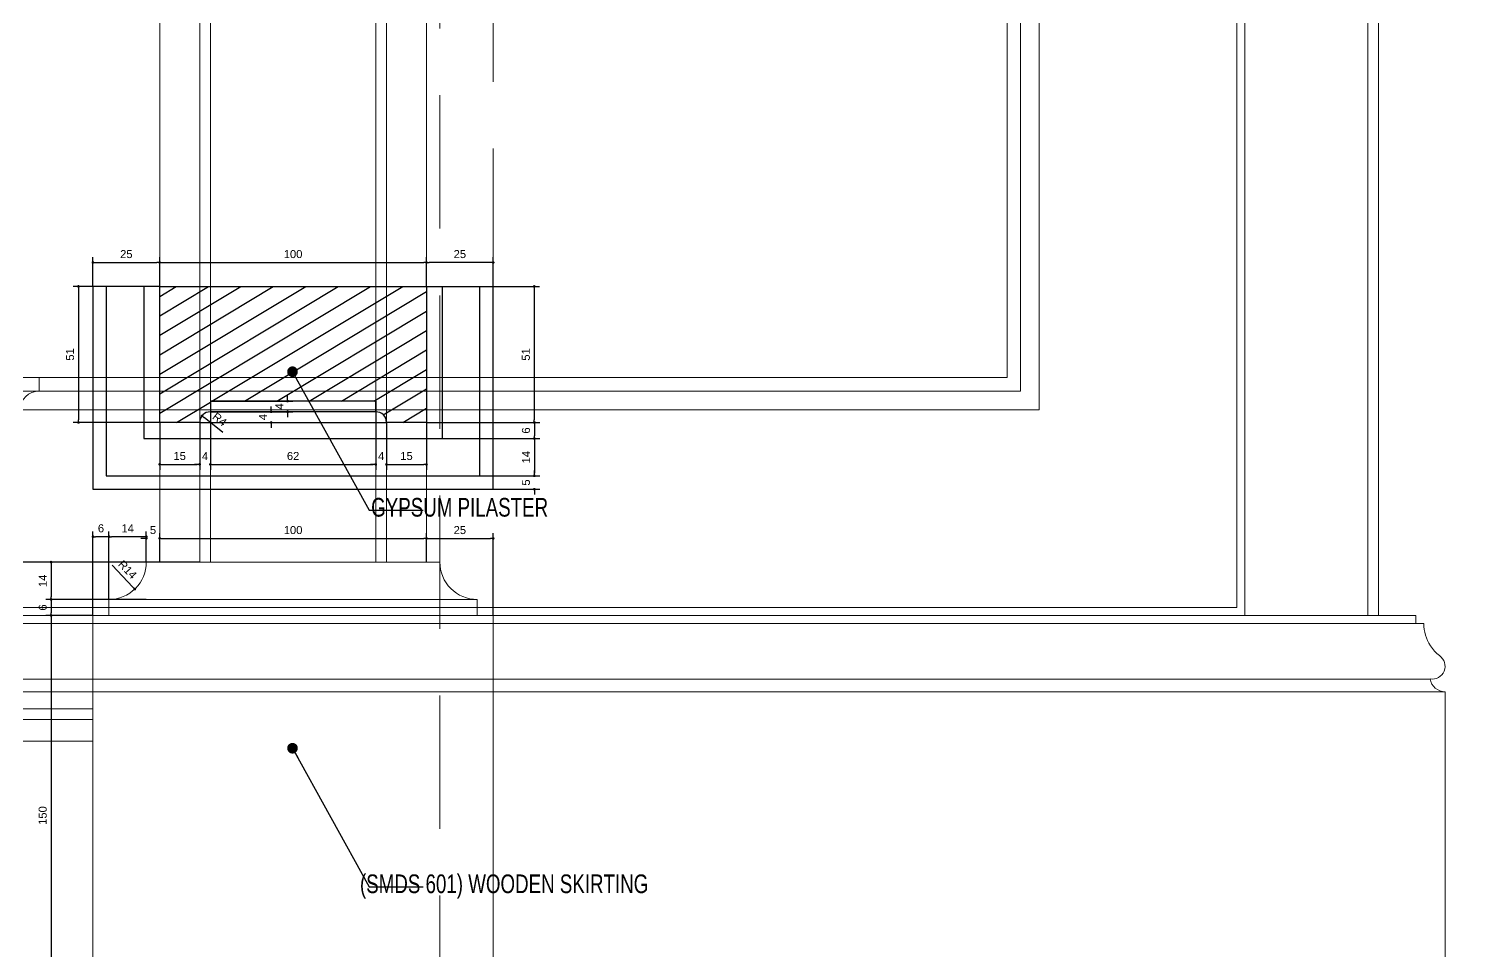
# Model space of a CAD drawing. Header units: inches. Extents: x 274057 to 444617, y 485849 to 635630.
# Drawn here: x 369337 to 369881, y 516424 to 516769 of the extents above; entities that cross this region are included whole.
import ezdxf

# ---------------------------------------------------------------- set-up
doc = ezdxf.new("R2010")
doc.units = ezdxf.units.IN
doc.header["$MEASUREMENT"] = 0
doc.linetypes.add('HIDDEN', pattern=[0.375, 0.25, -0.125])
for name, color, linetype in [('CQ centerline', 8, 'Continuous'), ('CQ Grg Gypsum', 41, 'Continuous'), ('CQ section wall', 3, 'Continuous'), ('CQ Sheet text', 3, 'Continuous'), ('CQ SPOT DETAIL DIMENSION', 9, 'Continuous'), ('CQ SPOT DETAILS', 40, 'Continuous'), ('CQ Wood plan', 23, 'Continuous'), ('CQ Wood Section', 60, 'Continuous'), ('CQ wood skirting plan', 34, 'Continuous')]:
    doc.layers.add(name, color=color, linetype=linetype)
doc.layers.add('CQ Furniture', color=190, linetype='Continuous', lineweight=0)
doc.layers.add('CQ Wood', color=30, linetype='Continuous', lineweight=0)
doc.styles.add('DIM 50', font='romans.shx', dxfattribs={"width": 0.75, "height": 100})
doc.styles.get("Standard").update_dxf_attribs({"font": 'arial.ttf'})
doc.dimstyles.new('chester 10', dxfattribs={"dimscale": 0.1, "dimtxt": 150, "dimasz": 50, "dimexe": 100, "dimexo": 0, "dimgap": 80, "dimtad": 1, "dimdec": 0, "dimzin": 0, "dimdsep": 46, "dimtxsty": 'Standard', "dimblk": 'DOT', "dimcen": 100, "dimclrd": 1, "dimclre": 1, "dimclrt": 3, "dimadec": 0, "dimazin": 0, "dimtfac": 1, "dimtdec": 0, "dimtofl": 0, "dimtmove": 0, "dimatfit": 3, "dimfxl": 1, "dimtolj": 1, "dimtzin": 0, "dimlwd": -1, "dimarcsym": 0})
doc.dimstyles.new('CQ 2', dxfattribs={"dimscale": 0.02, "dimtxt": 150, "dimasz": 50, "dimexe": 100, "dimexo": 0, "dimgap": 80, "dimtad": 1, "dimdec": 0, "dimzin": 0, "dimdsep": 46, "dimtxsty": 'Standard', "dimblk": 'DOT', "dimcen": 100, "dimclrd": 1, "dimclre": 1, "dimclrt": 3, "dimadec": 0, "dimazin": 0, "dimtfac": 1, "dimtdec": 0, "dimtofl": 0, "dimtmove": 0, "dimatfit": 3, "dimfxl": 1, "dimtolj": 1, "dimtzin": 0, "dimlwd": -1, "dimarcsym": 0})
doc.dimstyles.get("Standard").update_dxf_attribs({"dimtxt": 0.18, "dimasz": 0.18, "dimexe": 0.18, "dimexo": 0.0625, "dimgap": 0.09, "dimtad": 0, "dimtih": 1, "dimtoh": 1, "dimdec": 4, "dimzin": 0, "dimdsep": 46, "dimtxsty": 'Standard', "dimcen": 0.09, "dimadec": 0, "dimazin": 0, "dimtfac": 1, "dimtdec": 4, "dimtofl": 0, "dimtmove": 0, "dimatfit": 3, "dimfxl": 1, "dimtolj": 1, "dimtzin": 0, "dimarcsym": 0})

# ---------------------------------------------------------------- blocks, each defined once
blk = doc.blocks.new('ff-15 arch opening')
at = {"layer": 'CQ Grg Gypsum', "lineweight": 0, "ltscale": 5}
for p, q in [((375721.88, 512432.54, 0), (375721.88, 514762.54, 0)), ((375736.88, 512432.54, 0), (375736.88, 514762.54, 0)), ((375740.88, 512432.54, 0), (375740.88, 514762.54, 0)), ((375802.88, 512432.54, 0), (375802.88, 514762.54, 0)), ((375806.88, 512432.54, 0), (375806.88, 514762.54, 0)), ((375821.88, 512432.54, 0), (375821.88, 514762.54, 0))]:
    blk.add_line(p, q, dxfattribs=at)
at = {"layer": 'CQ section wall', "color": 8, "linetype": 'HIDDEN', "lineweight": 0, "ltscale": 200, "elevation": -0.01}
for points in [[(377876.88, 512132.54), (377876.88, 514782.54), (375826.88, 514782.54), (375826.88, 512132.54)], [(377856.88, 512282.54), (377856.88, 514762.54), (375846.88, 514762.54), (375846.88, 512282.54)]]:
    blk.add_lwpolyline(points, dxfattribs=at)
at = {"layer": 'CQ Wood', "lineweight": 0, "ltscale": 5}
for p, q in [((375840.88, 512418.54, 0), (375702.88, 512418.54, 0)), ((375846.88, 512412.54, 0), (375696.88, 512412.54, 0))]:
    blk.add_line(p, q, dxfattribs=at)
at = {"layer": 'CQ Wood', "lineweight": 0, "ltscale": 5, "elevation": 0}
for points in [[(375716.88, 512432.54, -0.414214), (375702.88, 512418.54), (375702.88, 512412.54)], [(375826.88, 512432.54, 0.414214), (375840.88, 512418.54), (375840.88, 512412.54)]]:
    blk.add_lwpolyline(points, format="xyb", dxfattribs=at)
for points in [[(375716.88, 512432.54), (375826.88, 512432.54)], [(375846.88, 512412.54), (375846.88, 512412.54), (375846.88, 512262.54), (375696.88, 512262.54), (375696.88, 512412.54)]]:
    blk.add_lwpolyline(points, dxfattribs=at)
blk = doc.blocks.new('arch molding plan')
at = {"layer": 'CQ centerline'}
h = blk.add_hatch(dxfattribs=at)
h.set_pattern_fill('ANSI31', color=256, scale=50, angle=-13.9714, style=0)
h.set_pattern_definition([(31.0285767, (-11871.719, 16696.3715), (-3.22165956, 5.35568947), [])])
edge = h.paths.add_edge_path()
edge.add_line((364371.74, 530406.52), (364384.24, 530406.52))
edge.add_line((364384.24, 530406.52), (364459.24, 530406.52))
edge.add_line((364459.24, 530406.52), (364471.74, 530406.52))
edge.add_line((364471.74, 530406.52), (364471.74, 530355.52))
edge.add_line((364471.74, 530355.52), (364456.74, 530355.52))
edge.add_arc((364452.74, 530355.52), 4, 0.0003, 89.9993)
edge.add_line((364452.74, 530359.52), (364452.74, 530363.52))
edge.add_line((364452.74, 530363.52), (364390.74, 530363.52))
edge.add_line((364390.74, 530363.52), (364390.74, 530359.52))
edge.add_arc((364390.74, 530355.52), 4, 90.0007, 180.0001)
edge.add_line((364386.74, 530355.52), (364371.74, 530355.52))
edge.add_line((364371.74, 530355.52), (364371.74, 530406.52))
for p, q in [((364452.74, 530359.52, 0), (364390.74, 530359.52, 0)), ((364386.74, 530355.52, 0), (364456.74, 530355.52, 0))]:
    blk.add_line(p, q, dxfattribs=at)
at = {"layer": 'CQ Wood Section', "ltscale": 1000, "elevation": 0}
blk.add_lwpolyline([(364371.74, 530406.52), (364384.24, 530406.52), (364384.24, 530406.52), (364459.24, 530406.52), (364459.24, 530406.52), (364471.74, 530406.52), (364471.74, 530355.52), (364456.74, 530355.52, 0.414209), (364452.74, 530359.52), (364452.74, 530363.52), (364390.74, 530363.52), (364390.74, 530359.52, 0.414211), (364386.74, 530355.52), (364371.74, 530355.52), (364371.74, 530406.52)], format="xyb", dxfattribs=at)
at = {"layer": 'CQ wood skirting plan', "elevation": 0}
for points in [[(364346.74, 530406.52), (364346.74, 530330.52), (364496.74, 530330.52), (364496.74, 530406.52)], [(364351.74, 530406.52), (364351.74, 530335.52), (364491.74, 530335.52), (364491.74, 530406.52)], [(364365.74, 530406.52), (364365.74, 530349.52), (364477.74, 530349.52), (364477.74, 530406.52)]]:
    blk.add_lwpolyline(points, dxfattribs=at)
blk = doc.blocks.new('_Dot')
at = {"color": 0, "linetype": 'ByBlock', "lineweight": -2}
blk.add_line((-0.5, 0), (-1, 0), dxfattribs=at)
at = {"color": 0, "linetype": 'ByBlock', "const_width": 0.5}
blk.add_lwpolyline([(-0.25, 0, 1), (0.25, 0, 1)], format="xyb", close=True, dxfattribs=at)
blk = doc.blocks.new('*D469')
at = {"layer": 'CQ SPOT DETAIL DIMENSION', "color": 1, "lineweight": -2, "transparency": 16777216}
for p, q in [((369386.28, 516672.63), (369353.84, 516672.63)), ((369386.28, 516621.63), (369353.84, 516621.63))]:
    blk.add_line(p, q, dxfattribs=at)
at = {"layer": 'CQ SPOT DETAIL DIMENSION', "color": 1, "transparency": 16777216}
blk.add_line((369355.84, 516671.63), (369355.84, 516622.63), dxfattribs=at)
at = {"layer": 'Defpoints', "color": 0, "transparency": 16777216}
for p in [(369386.28, 516672.63, -0.02), (369355.84, 516621.63), (369386.28, 516621.63, -0.02)]:
    blk.add_point(p, dxfattribs=at)
at = {"layer": 'CQ SPOT DETAIL DIMENSION', "color": 1, "transparency": 16777216}
for p, rotation in [((369355.84, 516672.63), 90), ((369355.84, 516621.63), 270)]:
    blk.add_blockref('_Dot', p, dxfattribs=dict(at, rotation=rotation))
at = {"layer": 'CQ SPOT DETAIL DIMENSION', "color": 3, "transparency": 16777216, "insert": (369352.7, 516647.13), "char_height": 3, "attachment_point": 5, "rotation": 90}
blk.add_mtext('\\A1;51', dxfattribs=at)
blk = doc.blocks.new('*D470')
at = {"layer": 'CQ SPOT DETAIL DIMENSION', "color": 1, "lineweight": -2, "transparency": 16777216}
for p, q in [((369386.28, 516672.63), (369386.28, 516683.61)), ((369486.28, 516672.63), (369486.28, 516683.61))]:
    blk.add_line(p, q, dxfattribs=at)
at = {"layer": 'CQ SPOT DETAIL DIMENSION', "color": 1, "transparency": 16777216}
blk.add_line((369387.28, 516681.61), (369485.28, 516681.61), dxfattribs=at)
at = {"layer": 'Defpoints', "color": 0, "transparency": 16777216}
for p in [(369486.28, 516681.61), (369386.28, 516672.63), (369486.28, 516672.63, -0.02)]:
    blk.add_point(p, dxfattribs=at)
at = {"layer": 'CQ SPOT DETAIL DIMENSION', "color": 1, "transparency": 16777216, "rotation": 180}
blk.add_blockref('_Dot', (369386.28, 516681.61), dxfattribs=at)
at = {"layer": 'CQ SPOT DETAIL DIMENSION', "color": 1, "transparency": 16777216}
blk.add_blockref('_Dot', (369486.28, 516681.61), dxfattribs=at)
at = {"layer": 'CQ SPOT DETAIL DIMENSION', "color": 3, "transparency": 16777216, "insert": (369436.28, 516684.74), "char_height": 3, "attachment_point": 5}
blk.add_mtext('\\A1;100', dxfattribs=at)
blk = doc.blocks.new('*D471')
at = {"layer": 'CQ SPOT DETAIL DIMENSION', "color": 1, "lineweight": -2, "transparency": 16777216}
for p, q in [((369486.28, 516672.63), (369486.28, 516683.61)), ((369511.28, 516672.63), (369511.28, 516683.61))]:
    blk.add_line(p, q, dxfattribs=at)
at = {"layer": 'CQ SPOT DETAIL DIMENSION', "color": 1, "transparency": 16777216}
blk.add_line((369510.28, 516681.61), (369487.28, 516681.61), dxfattribs=at)
at = {"layer": 'Defpoints', "color": 0, "transparency": 16777216}
for p in [(369486.28, 516681.61), (369486.28, 516672.63, -0.02), (369511.28, 516672.63, -0.02)]:
    blk.add_point(p, dxfattribs=at)
at = {"layer": 'CQ SPOT DETAIL DIMENSION', "color": 1, "transparency": 16777216, "rotation": 180}
blk.add_blockref('_Dot', (369486.28, 516681.61), dxfattribs=at)
at = {"layer": 'CQ SPOT DETAIL DIMENSION', "color": 1, "transparency": 16777216}
blk.add_blockref('_Dot', (369511.28, 516681.61), dxfattribs=at)
at = {"layer": 'CQ SPOT DETAIL DIMENSION', "color": 3, "transparency": 16777216, "insert": (369498.78, 516684.74), "char_height": 3, "attachment_point": 5}
blk.add_mtext('\\A1;25', dxfattribs=at)
blk = doc.blocks.new('*D472')
at = {"layer": 'CQ SPOT DETAIL DIMENSION', "color": 1, "lineweight": -2, "transparency": 16777216}
for p, q in [((369361.28, 516672.63), (369361.28, 516683.61)), ((369386.28, 516672.63), (369386.28, 516683.61))]:
    blk.add_line(p, q, dxfattribs=at)
at = {"layer": 'CQ SPOT DETAIL DIMENSION', "color": 1, "transparency": 16777216}
blk.add_line((369362.28, 516681.61), (369385.28, 516681.61), dxfattribs=at)
at = {"layer": 'Defpoints', "color": 0, "transparency": 16777216}
for p in [(369386.28, 516681.61), (369361.28, 516672.63), (369386.28, 516672.63, -0.02)]:
    blk.add_point(p, dxfattribs=at)
at = {"layer": 'CQ SPOT DETAIL DIMENSION', "color": 1, "transparency": 16777216, "rotation": 180}
blk.add_blockref('_Dot', (369361.28, 516681.61), dxfattribs=at)
at = {"layer": 'CQ SPOT DETAIL DIMENSION', "color": 1, "transparency": 16777216}
blk.add_blockref('_Dot', (369386.28, 516681.61), dxfattribs=at)
at = {"layer": 'CQ SPOT DETAIL DIMENSION', "color": 3, "transparency": 16777216, "insert": (369373.78, 516684.74), "char_height": 3, "attachment_point": 5}
blk.add_mtext('\\A1;25', dxfattribs=at)
blk = doc.blocks.new('*D473')
at = {"layer": 'CQ SPOT DETAIL DIMENSION', "color": 1, "lineweight": -2, "transparency": 16777216}
for p, q in [((369486.28, 516672.63), (369528.65, 516672.63)), ((369486.28, 516621.63), (369528.65, 516621.63))]:
    blk.add_line(p, q, dxfattribs=at)
at = {"layer": 'CQ SPOT DETAIL DIMENSION', "color": 1, "transparency": 16777216}
blk.add_line((369526.65, 516671.63), (369526.65, 516622.63), dxfattribs=at)
at = {"layer": 'Defpoints', "color": 0, "transparency": 16777216}
for p in [(369486.28, 516672.63), (369486.28, 516621.63, -0.02), (369526.65, 516621.63)]:
    blk.add_point(p, dxfattribs=at)
at = {"layer": 'CQ SPOT DETAIL DIMENSION', "color": 1, "transparency": 16777216}
for p, rotation in [((369526.65, 516672.63), 90), ((369526.65, 516621.63), 270)]:
    blk.add_blockref('_Dot', p, dxfattribs=dict(at, rotation=rotation))
at = {"layer": 'CQ SPOT DETAIL DIMENSION', "color": 3, "transparency": 16777216, "insert": (369523.52, 516647.13), "char_height": 3, "attachment_point": 5, "rotation": 90}
blk.add_mtext('\\A1;51', dxfattribs=at)
blk = doc.blocks.new('*D474')
at = {"layer": 'CQ SPOT DETAIL DIMENSION', "color": 1, "lineweight": -2, "transparency": 16777216}
for p, q in [((369486.28, 516621.63), (369528.69, 516621.63)), ((369486.28, 516615.63), (369528.69, 516615.63))]:
    blk.add_line(p, q, dxfattribs=at)
at = {"layer": 'CQ SPOT DETAIL DIMENSION', "color": 1, "transparency": 16777216}
blk.add_line((369526.69, 516620.63), (369526.69, 516616.63), dxfattribs=at)
at = {"layer": 'Defpoints', "color": 0, "transparency": 16777216}
for p in [(369486.28, 516621.63), (369486.28, 516615.63, -0.02), (369526.69, 516615.63)]:
    blk.add_point(p, dxfattribs=at)
at = {"layer": 'CQ SPOT DETAIL DIMENSION', "color": 1, "transparency": 16777216}
for p, rotation in [((369526.69, 516621.63), 90), ((369526.69, 516615.63), 270)]:
    blk.add_blockref('_Dot', p, dxfattribs=dict(at, rotation=rotation))
at = {"layer": 'CQ SPOT DETAIL DIMENSION', "color": 3, "transparency": 16777216, "insert": (369523.56, 516618.63), "char_height": 3, "attachment_point": 5, "rotation": 90}
blk.add_mtext('\\A1;6', dxfattribs=at)
blk = doc.blocks.new('*D475')
at = {"layer": 'CQ SPOT DETAIL DIMENSION', "color": 1, "lineweight": -2, "transparency": 16777216}
for p, q in [((369486.28, 516615.63), (369528.69, 516615.63)), ((369506.28, 516601.63), (369528.69, 516601.63))]:
    blk.add_line(p, q, dxfattribs=at)
at = {"layer": 'CQ SPOT DETAIL DIMENSION', "color": 1, "transparency": 16777216}
blk.add_line((369526.69, 516614.63), (369526.69, 516602.63), dxfattribs=at)
at = {"layer": 'Defpoints', "color": 0, "transparency": 16777216}
for p in [(369486.28, 516615.63, -0.02), (369506.28, 516601.63, -0.02), (369526.69, 516601.63)]:
    blk.add_point(p, dxfattribs=at)
at = {"layer": 'CQ SPOT DETAIL DIMENSION', "color": 1, "transparency": 16777216}
for p, rotation in [((369526.69, 516615.63), 90), ((369526.69, 516601.63), 270)]:
    blk.add_blockref('_Dot', p, dxfattribs=dict(at, rotation=rotation))
at = {"layer": 'CQ SPOT DETAIL DIMENSION', "color": 3, "transparency": 16777216, "insert": (369523.58, 516608.63), "char_height": 3, "attachment_point": 5, "rotation": 90}
blk.add_mtext('\\A1;14', dxfattribs=at)
blk = doc.blocks.new('*D476')
at = {"layer": 'CQ SPOT DETAIL DIMENSION', "color": 1, "lineweight": -2, "transparency": 16777216}
for p, q in [((369506.28, 516601.63), (369528.69, 516601.63)), ((369511.28, 516596.63), (369528.69, 516596.63))]:
    blk.add_line(p, q, dxfattribs=at)
at = {"layer": 'CQ SPOT DETAIL DIMENSION', "color": 1, "transparency": 16777216}
for p, q in [((369526.69, 516602.63), (369526.69, 516603.63)), ((369526.69, 516595.63), (369526.69, 516594.63))]:
    blk.add_line(p, q, dxfattribs=at)
at = {"layer": 'Defpoints', "color": 0, "transparency": 16777216}
for p in [(369506.28, 516601.63, -0.02), (369511.28, 516596.63, -0.02), (369526.69, 516596.63)]:
    blk.add_point(p, dxfattribs=at)
at = {"layer": 'CQ SPOT DETAIL DIMENSION', "color": 1, "transparency": 16777216}
for p, rotation in [((369526.69, 516601.63), 270), ((369526.69, 516596.63), 90)]:
    blk.add_blockref('_Dot', p, dxfattribs=dict(at, rotation=rotation))
at = {"layer": 'CQ SPOT DETAIL DIMENSION', "color": 3, "transparency": 16777216, "insert": (369523.56, 516599.13), "char_height": 3, "attachment_point": 5, "rotation": 90}
blk.add_mtext('\\A1;5', dxfattribs=at)
blk = doc.blocks.new('*D477')
at = {"layer": 'CQ SPOT DETAIL DIMENSION', "color": 1, "lineweight": -2, "transparency": 16777216}
for p, q in [((369381.28, 516569.28), (369343.58, 516569.28)), ((369381.28, 516555.28), (369343.58, 516555.28))]:
    blk.add_line(p, q, dxfattribs=at)
at = {"layer": 'CQ SPOT DETAIL DIMENSION', "color": 1, "transparency": 16777216}
blk.add_line((369345.58, 516568.28), (369345.58, 516556.28), dxfattribs=at)
at = {"layer": 'Defpoints', "color": 0, "transparency": 16777216}
for p in [(369381.28, 516569.28, -0.02), (369345.58, 516555.28), (369381.28, 516555.28, -0.02)]:
    blk.add_point(p, dxfattribs=at)
at = {"layer": 'CQ SPOT DETAIL DIMENSION', "color": 1, "transparency": 16777216}
for p, rotation in [((369345.58, 516569.28), 90), ((369345.58, 516555.28), 270)]:
    blk.add_blockref('_Dot', p, dxfattribs=dict(at, rotation=rotation))
at = {"layer": 'CQ SPOT DETAIL DIMENSION', "color": 3, "transparency": 16777216, "insert": (369342.47, 516562.28), "char_height": 3, "attachment_point": 5, "rotation": 90}
blk.add_mtext('\\A1;14', dxfattribs=at)
blk = doc.blocks.new('*D478')
at = {"layer": 'CQ SPOT DETAIL DIMENSION', "color": 1, "lineweight": -2, "transparency": 16777216}
for p, q in [((369381.28, 516555.28), (369343.58, 516555.28)), ((369361.28, 516549.28), (369343.58, 516549.28))]:
    blk.add_line(p, q, dxfattribs=at)
at = {"layer": 'CQ SPOT DETAIL DIMENSION', "color": 1, "transparency": 16777216}
blk.add_line((369345.58, 516554.28), (369345.58, 516550.28), dxfattribs=at)
at = {"layer": 'Defpoints', "color": 0, "transparency": 16777216}
for p in [(369381.28, 516555.28, -0.02), (369345.58, 516549.28), (369361.28, 516549.28, -0.02)]:
    blk.add_point(p, dxfattribs=at)
at = {"layer": 'CQ SPOT DETAIL DIMENSION', "color": 1, "transparency": 16777216}
for p, rotation in [((369345.58, 516555.28), 90), ((369345.58, 516549.28), 270)]:
    blk.add_blockref('_Dot', p, dxfattribs=dict(at, rotation=rotation))
at = {"layer": 'CQ SPOT DETAIL DIMENSION', "color": 3, "transparency": 16777216, "insert": (369342.45, 516552.28), "char_height": 3, "attachment_point": 5, "rotation": 90}
blk.add_mtext('\\A1;6', dxfattribs=at)
blk = doc.blocks.new('*D479')
at = {"layer": 'CQ SPOT DETAIL DIMENSION', "color": 1, "lineweight": -2, "transparency": 16777216}
for p, q in [((369361.28, 516549.28), (369343.58, 516549.28)), ((369361.28, 516399.28), (369343.58, 516399.28))]:
    blk.add_line(p, q, dxfattribs=at)
at = {"layer": 'CQ SPOT DETAIL DIMENSION', "color": 1, "transparency": 16777216}
blk.add_line((369345.58, 516548.28), (369345.58, 516400.28), dxfattribs=at)
at = {"layer": 'Defpoints', "color": 0, "transparency": 16777216}
for p in [(369361.28, 516549.28, -0.02), (369345.58, 516399.28), (369361.28, 516399.28, -0.02)]:
    blk.add_point(p, dxfattribs=at)
at = {"layer": 'CQ SPOT DETAIL DIMENSION', "color": 1, "transparency": 16777216}
for p, rotation in [((369345.58, 516549.28), 90), ((369345.58, 516399.28), 270)]:
    blk.add_blockref('_Dot', p, dxfattribs=dict(at, rotation=rotation))
at = {"layer": 'CQ SPOT DETAIL DIMENSION', "color": 3, "transparency": 16777216, "insert": (369342.45, 516474.28), "char_height": 3, "attachment_point": 5, "rotation": 90}
blk.add_mtext('\\A1;150', dxfattribs=at)
blk = doc.blocks.new('*D480')
at = {"layer": 'CQ SPOT DETAIL DIMENSION', "color": 1, "lineweight": -2, "transparency": 16777216}
for p, q in [((369381.28, 516569.28), (369381.28, 516580.18)), ((369386.28, 516569.28), (369386.28, 516580.18))]:
    blk.add_line(p, q, dxfattribs=at)
at = {"layer": 'CQ SPOT DETAIL DIMENSION', "color": 1, "transparency": 16777216}
for p, q in [((369380.28, 516578.18), (369379.28, 516578.18)), ((369387.28, 516578.18), (369388.28, 516578.18))]:
    blk.add_line(p, q, dxfattribs=at)
at = {"layer": 'Defpoints', "color": 0, "transparency": 16777216}
for p in [(369381.28, 516578.18), (369381.28, 516569.28), (369386.28, 516569.28, -0.02)]:
    blk.add_point(p, dxfattribs=at)
at = {"layer": 'CQ SPOT DETAIL DIMENSION', "color": 1, "transparency": 16777216}
blk.add_blockref('_Dot', (369381.28, 516578.18), dxfattribs=at)
at = {"layer": 'CQ SPOT DETAIL DIMENSION', "color": 1, "transparency": 16777216, "rotation": 180}
blk.add_blockref('_Dot', (369386.28, 516578.18), dxfattribs=at)
at = {"layer": 'CQ SPOT DETAIL DIMENSION', "color": 3, "transparency": 16777216, "insert": (369383.78, 516581.3), "char_height": 3, "attachment_point": 5}
blk.add_mtext('\\A1;5', dxfattribs=at)
blk = doc.blocks.new('*D481')
at = {"layer": 'CQ SPOT DETAIL DIMENSION', "color": 1, "lineweight": -2, "transparency": 16777216}
for p, q in [((369367.28, 516555.28), (369367.28, 516580.82)), ((369381.28, 516569.28), (369381.28, 516580.82))]:
    blk.add_line(p, q, dxfattribs=at)
at = {"layer": 'CQ SPOT DETAIL DIMENSION', "color": 1, "transparency": 16777216}
blk.add_line((369380.28, 516578.82), (369368.28, 516578.82), dxfattribs=at)
at = {"layer": 'Defpoints', "color": 0, "transparency": 16777216}
for p in [(369367.28, 516578.82), (369381.28, 516569.28), (369367.28, 516555.28, -0.02)]:
    blk.add_point(p, dxfattribs=at)
at = {"layer": 'CQ SPOT DETAIL DIMENSION', "color": 1, "transparency": 16777216, "rotation": 180}
blk.add_blockref('_Dot', (369367.28, 516578.82), dxfattribs=at)
at = {"layer": 'CQ SPOT DETAIL DIMENSION', "color": 1, "transparency": 16777216}
blk.add_blockref('_Dot', (369381.28, 516578.82), dxfattribs=at)
at = {"layer": 'CQ SPOT DETAIL DIMENSION', "color": 3, "transparency": 16777216, "insert": (369374.28, 516581.93), "char_height": 3, "attachment_point": 5}
blk.add_mtext('\\A1;14', dxfattribs=at)
blk = doc.blocks.new('*D482')
at = {"layer": 'CQ SPOT DETAIL DIMENSION', "color": 1, "lineweight": -2, "transparency": 16777216}
for p, q in [((369361.28, 516549.28), (369361.28, 516580.82)), ((369367.28, 516555.28), (369367.28, 516580.82))]:
    blk.add_line(p, q, dxfattribs=at)
at = {"layer": 'CQ SPOT DETAIL DIMENSION', "color": 1, "transparency": 16777216}
blk.add_line((369366.28, 516578.82), (369362.28, 516578.82), dxfattribs=at)
at = {"layer": 'Defpoints', "color": 0, "transparency": 16777216}
for p in [(369361.28, 516578.82), (369367.28, 516555.28, -0.02), (369361.28, 516549.28, -0.02)]:
    blk.add_point(p, dxfattribs=at)
at = {"layer": 'CQ SPOT DETAIL DIMENSION', "color": 1, "transparency": 16777216, "rotation": 180}
blk.add_blockref('_Dot', (369361.28, 516578.82), dxfattribs=at)
at = {"layer": 'CQ SPOT DETAIL DIMENSION', "color": 1, "transparency": 16777216}
blk.add_blockref('_Dot', (369367.28, 516578.82), dxfattribs=at)
at = {"layer": 'CQ SPOT DETAIL DIMENSION', "color": 3, "transparency": 16777216, "insert": (369364.28, 516581.95), "char_height": 3, "attachment_point": 5}
blk.add_mtext('\\A1;6', dxfattribs=at)
blk = doc.blocks.new('*D483')
at = {"layer": 'CQ SPOT DETAIL DIMENSION', "color": 1, "lineweight": -2, "transparency": 16777216}
for p, q in [((369386.28, 516621.63), (369386.28, 516603.92)), ((369401.28, 516621.63), (369401.28, 516603.92))]:
    blk.add_line(p, q, dxfattribs=at)
at = {"layer": 'CQ SPOT DETAIL DIMENSION', "color": 1, "transparency": 16777216}
blk.add_line((369387.28, 516605.92), (369400.28, 516605.92), dxfattribs=at)
at = {"layer": 'Defpoints', "color": 0, "transparency": 16777216}
for p in [(369386.28, 516621.63), (369401.28, 516621.63, -0.02), (369401.28, 516605.92)]:
    blk.add_point(p, dxfattribs=at)
at = {"layer": 'CQ SPOT DETAIL DIMENSION', "color": 1, "transparency": 16777216, "rotation": 180}
blk.add_blockref('_Dot', (369386.28, 516605.92), dxfattribs=at)
at = {"layer": 'CQ SPOT DETAIL DIMENSION', "color": 1, "transparency": 16777216}
blk.add_blockref('_Dot', (369401.28, 516605.92), dxfattribs=at)
at = {"layer": 'CQ SPOT DETAIL DIMENSION', "color": 3, "transparency": 16777216, "insert": (369393.78, 516609.05), "char_height": 3, "attachment_point": 5}
blk.add_mtext('\\A1;15', dxfattribs=at)
blk = doc.blocks.new('*D484')
at = {"layer": 'CQ SPOT DETAIL DIMENSION', "color": 1, "lineweight": -2, "transparency": 16777216}
for p, q in [((369405.28, 516625.63), (369405.28, 516603.92)), ((369401.28, 516621.63), (369401.28, 516603.92))]:
    blk.add_line(p, q, dxfattribs=at)
at = {"layer": 'CQ SPOT DETAIL DIMENSION', "color": 1, "transparency": 16777216}
for p, q in [((369400.28, 516605.92), (369399.28, 516605.92)), ((369406.28, 516605.92), (369407.28, 516605.92))]:
    blk.add_line(p, q, dxfattribs=at)
at = {"layer": 'Defpoints', "color": 0, "transparency": 16777216}
for p in [(369405.28, 516625.63, -0.02), (369401.28, 516621.63, -0.02), (369405.28, 516605.92)]:
    blk.add_point(p, dxfattribs=at)
at = {"layer": 'CQ SPOT DETAIL DIMENSION', "color": 1, "transparency": 16777216}
blk.add_blockref('_Dot', (369401.28, 516605.92), dxfattribs=at)
at = {"layer": 'CQ SPOT DETAIL DIMENSION', "color": 1, "transparency": 16777216, "rotation": 180}
blk.add_blockref('_Dot', (369405.28, 516605.92), dxfattribs=at)
at = {"layer": 'CQ SPOT DETAIL DIMENSION', "color": 3, "transparency": 16777216, "insert": (369403.28, 516609.02), "char_height": 3, "attachment_point": 5}
blk.add_mtext('\\A1;4', dxfattribs=at)
blk = doc.blocks.new('*D485')
at = {"layer": 'CQ SPOT DETAIL DIMENSION', "color": 1, "lineweight": -2, "transparency": 16777216}
for p, q in [((369467.28, 516629.63), (369467.28, 516603.92)), ((369405.28, 516625.63), (369405.28, 516603.92))]:
    blk.add_line(p, q, dxfattribs=at)
at = {"layer": 'CQ SPOT DETAIL DIMENSION', "color": 1, "transparency": 16777216}
blk.add_line((369406.28, 516605.92), (369466.28, 516605.92), dxfattribs=at)
at = {"layer": 'Defpoints', "color": 0, "transparency": 16777216}
for p in [(369467.28, 516629.63, -0.02), (369405.28, 516625.63, -0.02), (369467.28, 516605.92)]:
    blk.add_point(p, dxfattribs=at)
at = {"layer": 'CQ SPOT DETAIL DIMENSION', "color": 1, "transparency": 16777216, "rotation": 180}
blk.add_blockref('_Dot', (369405.28, 516605.92), dxfattribs=at)
at = {"layer": 'CQ SPOT DETAIL DIMENSION', "color": 1, "transparency": 16777216}
blk.add_blockref('_Dot', (369467.28, 516605.92), dxfattribs=at)
at = {"layer": 'CQ SPOT DETAIL DIMENSION', "color": 3, "transparency": 16777216, "insert": (369436.28, 516609.05), "char_height": 3, "attachment_point": 5}
blk.add_mtext('\\A1;62', dxfattribs=at)
blk = doc.blocks.new('*D486')
at = {"layer": 'CQ SPOT DETAIL DIMENSION', "color": 1, "lineweight": -2, "transparency": 16777216}
for p, q in [((369467.28, 516629.63), (369467.28, 516603.92)), ((369471.28, 516621.66), (369471.28, 516603.92))]:
    blk.add_line(p, q, dxfattribs=at)
at = {"layer": 'CQ SPOT DETAIL DIMENSION', "color": 1, "transparency": 16777216}
for p, q in [((369466.28, 516605.92), (369465.28, 516605.92)), ((369472.28, 516605.92), (369473.28, 516605.92))]:
    blk.add_line(p, q, dxfattribs=at)
at = {"layer": 'Defpoints', "color": 0, "transparency": 16777216}
for p in [(369467.28, 516629.63, -0.02), (369471.28, 516621.66, -0.02), (369471.28, 516605.92)]:
    blk.add_point(p, dxfattribs=at)
at = {"layer": 'CQ SPOT DETAIL DIMENSION', "color": 1, "transparency": 16777216}
blk.add_blockref('_Dot', (369467.28, 516605.92), dxfattribs=at)
at = {"layer": 'CQ SPOT DETAIL DIMENSION', "color": 1, "transparency": 16777216, "rotation": 180}
blk.add_blockref('_Dot', (369471.28, 516605.92), dxfattribs=at)
at = {"layer": 'CQ SPOT DETAIL DIMENSION', "color": 3, "transparency": 16777216, "insert": (369469.28, 516609.02), "char_height": 3, "attachment_point": 5}
blk.add_mtext('\\A1;4', dxfattribs=at)
blk = doc.blocks.new('*D487')
at = {"layer": 'CQ SPOT DETAIL DIMENSION', "color": 1, "lineweight": -2, "transparency": 16777216}
for p, q in [((369471.28, 516621.66), (369471.28, 516603.92)), ((369486.28, 516621.63), (369486.28, 516603.92))]:
    blk.add_line(p, q, dxfattribs=at)
at = {"layer": 'CQ SPOT DETAIL DIMENSION', "color": 1, "transparency": 16777216}
blk.add_line((369472.28, 516605.92), (369485.28, 516605.92), dxfattribs=at)
at = {"layer": 'Defpoints', "color": 0, "transparency": 16777216}
for p in [(369471.28, 516621.66, -0.02), (369486.28, 516621.63), (369486.28, 516605.92)]:
    blk.add_point(p, dxfattribs=at)
at = {"layer": 'CQ SPOT DETAIL DIMENSION', "color": 1, "transparency": 16777216, "rotation": 180}
blk.add_blockref('_Dot', (369471.28, 516605.92), dxfattribs=at)
at = {"layer": 'CQ SPOT DETAIL DIMENSION', "color": 1, "transparency": 16777216}
blk.add_blockref('_Dot', (369486.28, 516605.92), dxfattribs=at)
at = {"layer": 'CQ SPOT DETAIL DIMENSION', "color": 3, "transparency": 16777216, "insert": (369478.78, 516609.05), "char_height": 3, "attachment_point": 5}
blk.add_mtext('\\A1;15', dxfattribs=at)
blk = doc.blocks.new('*D488')
at = {"layer": 'CQ SPOT DETAIL DIMENSION', "color": 1, "transparency": 16777216}
blk.add_line((369410.01, 516617.88), (369402.93, 516623.49), dxfattribs=at)
at = {"layer": 'Defpoints', "color": 0, "transparency": 16777216}
for p in [(369402.15, 516624.11, -0.02), (369405.28, 516621.63, -0.02)]:
    blk.add_point(p, dxfattribs=at)
at = {"layer": 'CQ SPOT DETAIL DIMENSION', "color": 1, "transparency": 16777216, "rotation": 141.6099243043511}
blk.add_blockref('_Dot', (369402.15, 516624.11), dxfattribs=at)
at = {"layer": 'CQ SPOT DETAIL DIMENSION', "color": 3, "transparency": 16777216, "insert": (369408.79, 516622.81), "char_height": 3, "attachment_point": 5, "rotation": 321.6099}
blk.add_mtext('\\A1;R4', dxfattribs=at)
blk = doc.blocks.new('*D489')
at = {"layer": 'CQ SPOT DETAIL DIMENSION', "color": 1, "lineweight": -2, "transparency": 16777216}
for p, q in [((369405.28, 516629.63), (369436.24, 516629.63)), ((369405.28, 516625.63), (369436.24, 516625.63))]:
    blk.add_line(p, q, dxfattribs=at)
at = {"layer": 'CQ SPOT DETAIL DIMENSION', "color": 1, "transparency": 16777216}
for p, q in [((369434.24, 516630.63), (369434.24, 516631.63)), ((369434.24, 516624.63), (369434.24, 516623.63))]:
    blk.add_line(p, q, dxfattribs=at)
at = {"layer": 'Defpoints', "color": 0, "transparency": 16777216}
for p in [(369405.28, 516629.63, -0.02), (369405.28, 516625.63, -0.02), (369434.24, 516625.63)]:
    blk.add_point(p, dxfattribs=at)
at = {"layer": 'CQ SPOT DETAIL DIMENSION', "color": 1, "transparency": 16777216}
for p, rotation in [((369434.24, 516629.63), 270), ((369434.24, 516625.63), 90)]:
    blk.add_blockref('_Dot', p, dxfattribs=dict(at, rotation=rotation))
at = {"layer": 'CQ SPOT DETAIL DIMENSION', "color": 3, "transparency": 16777216, "insert": (369431.14, 516627.63), "char_height": 3, "attachment_point": 5, "rotation": 90}
blk.add_mtext('\\A1;4', dxfattribs=at)
blk = doc.blocks.new('*D490')
at = {"layer": 'CQ SPOT DETAIL DIMENSION', "color": 1, "lineweight": -2, "transparency": 16777216}
for p, q in [((369425.18, 516625.63), (369430.09, 516625.63)), ((369425.18, 516621.63), (369430.09, 516621.63))]:
    blk.add_line(p, q, dxfattribs=at)
at = {"layer": 'CQ SPOT DETAIL DIMENSION', "color": 1, "transparency": 16777216}
for p, q in [((369428.09, 516626.63), (369428.09, 516627.63)), ((369428.09, 516620.63), (369428.09, 516619.63))]:
    blk.add_line(p, q, dxfattribs=at)
at = {"layer": 'Defpoints', "color": 0, "transparency": 16777216}
for p in [(369425.18, 516625.63), (369425.18, 516621.63, -0.02), (369428.09, 516621.63)]:
    blk.add_point(p, dxfattribs=at)
at = {"layer": 'CQ SPOT DETAIL DIMENSION', "color": 1, "transparency": 16777216}
for p, rotation in [((369428.09, 516625.63), 270), ((369428.09, 516621.63), 90)]:
    blk.add_blockref('_Dot', p, dxfattribs=dict(at, rotation=rotation))
at = {"layer": 'CQ SPOT DETAIL DIMENSION', "color": 3, "transparency": 16777216, "insert": (369424.99, 516623.63), "char_height": 3, "attachment_point": 5, "rotation": 90}
blk.add_mtext('\\A1;4', dxfattribs=at)
blk = doc.blocks.new('*D495')
at = {"layer": 'CQ SPOT DETAIL DIMENSION', "color": 1, "lineweight": -2, "transparency": 16777216}
for p, q in [((369366.28, 518899.28), (369272.24, 518899.28)), ((369401.28, 516569.28), (369272.24, 516569.28))]:
    blk.add_line(p, q, dxfattribs=at)
at = {"layer": 'CQ SPOT DETAIL DIMENSION', "color": 1, "transparency": 16777216}
blk.add_line((369282.24, 518894.28), (369282.24, 516574.28), dxfattribs=at)
at = {"layer": 'Defpoints', "color": 0, "transparency": 16777216}
for p in [(369366.28, 518899.28, -0.02), (369282.24, 516569.28), (369401.28, 516569.28, -0.02)]:
    blk.add_point(p, dxfattribs=at)
at = {"layer": 'CQ SPOT DETAIL DIMENSION', "color": 1, "transparency": 16777216, "xscale": 5, "yscale": 5, "zscale": 5}
for p, rotation in [((369282.24, 518899.28), 90), ((369282.24, 516569.28), 270)]:
    blk.add_blockref('_Dot', p, dxfattribs=dict(at, rotation=rotation))
at = {"layer": 'CQ SPOT DETAIL DIMENSION', "color": 3, "transparency": 16777216, "insert": (369266.58, 517734.28), "char_height": 15, "attachment_point": 5, "rotation": 90}
blk.add_mtext('\\A1;2330', dxfattribs=at)
blk = doc.blocks.new('*D496')
at = {"layer": 'CQ SPOT DETAIL DIMENSION', "color": 1, "lineweight": -2, "transparency": 16777216}
for p, q in [((369401.28, 516569.28), (369272.24, 516569.28)), ((369436.28, 516399.28), (369272.24, 516399.28))]:
    blk.add_line(p, q, dxfattribs=at)
at = {"layer": 'CQ SPOT DETAIL DIMENSION', "color": 1, "transparency": 16777216}
blk.add_line((369282.24, 516564.28), (369282.24, 516404.28), dxfattribs=at)
at = {"layer": 'Defpoints', "color": 0, "transparency": 16777216}
for p in [(369401.28, 516569.28, -0.02), (369282.24, 516399.28), (369436.28, 516399.28, -0.02)]:
    blk.add_point(p, dxfattribs=at)
at = {"layer": 'CQ SPOT DETAIL DIMENSION', "color": 1, "transparency": 16777216, "xscale": 5, "yscale": 5, "zscale": 5}
for p, rotation in [((369282.24, 516569.28), 90), ((369282.24, 516399.28), 270)]:
    blk.add_blockref('_Dot', p, dxfattribs=dict(at, rotation=rotation))
at = {"layer": 'CQ SPOT DETAIL DIMENSION', "color": 3, "transparency": 16777216, "insert": (369266.58, 516484.28), "char_height": 15, "attachment_point": 5, "rotation": 90}
blk.add_mtext('\\A1;170', dxfattribs=at)
blk = doc.blocks.new('*D525')
at = {"layer": 'CQ SPOT DETAIL DIMENSION', "color": 1, "transparency": 16777216}
blk.add_line((369368.42, 516568.1), (369376.27, 516559.89), dxfattribs=at)
at = {"layer": 'Defpoints', "color": 0, "transparency": 16777216}
for p in [(369367.28, 516569.28, -0.02), (369376.96, 516559.17, -0.02)]:
    blk.add_point(p, dxfattribs=at)
at = {"layer": 'CQ SPOT DETAIL DIMENSION', "color": 1, "transparency": 16777216, "rotation": 313.7448610336122}
blk.add_blockref('_Dot', (369376.96, 516559.17), dxfattribs=at)
at = {"layer": 'CQ SPOT DETAIL DIMENSION', "color": 3, "transparency": 16777216, "insert": (369374.24, 516566.5), "char_height": 3, "attachment_point": 5, "rotation": 313.7449}
blk.add_mtext('\\A1;R14', dxfattribs=at)
blk = doc.blocks.new('Desk classic side')
at = {"color": 0}
for p, q in [((323302.89, 504559.46, 0), (323302.89, 503999.46, 0)), ((323306.89, 504559.46, 0), (323306.89, 503999.46, 0)), ((323723.73, 503999.46, 0), (323302.89, 503999.46, 0)), ((323723.73, 503999.46, 0), (324144.57, 503999.46, 0)), ((323723.73, 503970.88, 0), (323277.89, 503970.88, 0)), ((323723.73, 503970.88, 0), (324169.57, 503970.88, 0))]:
    blk.add_line(p, q, dxfattribs=at)
at = {"color": 0, "lineweight": 0}
blk.add_line((323306.89, 504559.46, 0), (323306.89, 503999.46, 0), dxfattribs=at)
at = {"color": 0, "lineweight": 0, "ltscale": 100}
for p, q in [((323723.73, 503996.46, 0), (323288.89, 503996.46, 0)), ((323723.73, 503996.46, 0), (324158.57, 503996.46, 0)), ((323723.73, 503975.59, 0), (323283.5, 503975.59, 0)), ((323723.73, 503975.59, 0), (324163.96, 503975.59, 0))]:
    blk.add_line(p, q, dxfattribs=at)
at = {"color": 0, "elevation": 0}
for points in [[(323723.73, 504559.46), (323352.89, 504559.46), (323352.89, 503999.46), (323723.73, 503999.46)], [(323723.73, 504559.46), (324094.57, 504559.46), (324094.57, 503999.46), (323723.73, 503999.46)], [(323723.73, 504088.6), (323442.03, 504088.6), (323442.03, 504470.31), (323723.73, 504470.31)], [(323723.73, 504088.6), (324005.43, 504088.6), (324005.43, 504470.31), (323723.73, 504470.31)]]:
    blk.add_lwpolyline(points, dxfattribs=at)
at = {"color": 0, "lineweight": 0, "ltscale": 100, "elevation": 0}
for points in [[(323723.73, 504556.46), (323355.89, 504556.46), (323355.89, 504002.46), (323723.73, 504002.46)], [(323723.73, 504556.46), (324091.57, 504556.46), (324091.57, 504002.46), (323723.73, 504002.46)], [(323723.73, 504482.38), (323429.96, 504482.38), (323429.96, 504076.53), (323723.73, 504076.53)], [(323723.73, 504482.38), (324017.5, 504482.38), (324017.5, 504076.53), (323723.73, 504076.53)], [(323723.73, 504475.31), (323437.03, 504475.31), (323437.03, 504083.6), (323723.73, 504083.6)], [(323723.73, 504475.31), (324010.43, 504475.31), (324010.43, 504083.6), (323723.73, 504083.6)]]:
    blk.add_lwpolyline(points, dxfattribs=at)
at = {"color": 0, "elevation": 0}
for points in [[(323799.78, 504088.6), (323804.78, 504088.6), (323804.78, 504083.6, -0.413614), (323811.85, 504076.53), (323816.85, 504076.53), (323816.85, 504005.75), (323816.85, 504002.46), (323813.85, 504002.46), (323813.85, 503999.46), (323799.78, 503999.46)], [(323302.89, 503999.46), (323288.89, 503999.46), (323288.89, 503996.46), (323285.89, 503996.46, -0.143021), (323283.39, 503988.09, -0.080702), (323280.04, 503984.39, 0.808897), (323283.52, 503975.66, -0.367577), (323277.89, 503970.88), (323277.89, 503849.46), (323302.89, 503849.46), (323723.73, 503849.46)]]:
    blk.add_lwpolyline(points, format="xyb", dxfattribs=at)

msp = doc.modelspace()

# ---------------------------------------------------------------- linework, layer by layer
at = {"layer": 'CQ Wood plan', "lineweight": 0}
for p, q in [((369361.28, 516514.28, -0.02), (367708.33, 516514.28, -0.02)), ((369361.28, 516510.3, -0.02), (367709.82, 516510.3, -0.02)), ((369361.28, 516502.21, -0.02), (367720.4, 516502.21, -0.02))]:
    msp.add_line(p, q, dxfattribs=at)

# ---------------------------------------------------------------- block references
at = {"layer": 'CQ Furniture', "xscale": -1}
msp.add_blockref('Desk classic side', (693145.9, 12549.83, -0.02), dxfattribs=at)
at = {"layer": 'CQ Grg Gypsum'}
msp.add_blockref('ff-15 arch opening', (-6335.6, 4136.75, -0.02), dxfattribs=at)
at = {"layer": 'CQ Wood Section'}
msp.add_blockref('arch molding plan', (5014.55, -13733.89, -0.02), dxfattribs=at)

# ---------------------------------------------------------------- texts
at = {"layer": 'CQ Sheet text', "ltscale": 500, "char_height": 7, "width": 1867.3923, "attachment_point": 1, "style": 'DIM 50'}
for s, insert in [('\\pxqr;{\\fCityBlueprint|b0|i0|c2|p2;GYPSUM PILASTER}', (367664.47, 516593.34)), ('\\pxqr;{\\fCityBlueprint|b0|i0|c2|p2;(SMDS 601) WOODEN SKIRTING}', (367702, 516452.2))]:
    msp.add_mtext(s, dxfattribs=dict(at, insert=insert))

# ---------------------------------------------------------------- dimensions: what is measured, and where the dimension line sits
at = {"layer": 'CQ SPOT DETAIL DIMENSION'}
for base, p1, p2, dimstyle, picture, middle in [((369282.24, 516569.28), (369366.28, 518899.28, -0.02), (369401.28, 516569.28, -0.02), 'chester 10', '*D495', (369266.58, 517734.28)), ((369526.69, 516601.63), (369486.28, 516615.63, -0.02), (369506.28, 516601.63, -0.02), 'CQ 2', '*D475', (369523.58, 516608.63)), ((369282.24, 516399.28), (369401.28, 516569.28, -0.02), (369436.28, 516399.28, -0.02), 'chester 10', '*D496', (369266.58, 516484.28)), ((369345.58, 516549.28), (369381.28, 516555.28, -0.02), (369361.28, 516549.28, -0.02), 'CQ 2', '*D478', (369342.45, 516552.28)), ((369345.58, 516399.28), (369361.28, 516549.28, -0.02), (369361.28, 516399.28, -0.02), 'CQ 2', '*D479', (369342.45, 516474.28))]:
    dim = msp.add_linear_dim(base=base, p1=p1, p2=p2, angle=90, dimstyle=dimstyle, override={"dimtmove": 1}, dxfattribs=at)
    dim.commit()
    dim.dimension.update_dxf_attribs({"geometry": picture, "text_midpoint": middle})
for base, p1, p2, picture, middle in [((369386.28, 516681.61), (369361.28, 516672.63), (369386.28, 516672.63, -0.02), '*D472', (369373.78, 516684.74)), ((369486.28, 516681.61), (369386.28, 516672.63), (369486.28, 516672.63, -0.02), '*D470', (369436.28, 516684.74)), ((369486.28, 516681.61), (369511.28, 516672.63, -0.02), (369486.28, 516672.63, -0.02), '*D471', (369498.78, 516684.74)), ((369467.28, 516605.92), (369405.28, 516625.63, -0.02), (369467.28, 516629.63, -0.02), '*D485', (369436.28, 516609.05)), ((369401.28, 516605.92), (369386.28, 516621.63), (369401.28, 516621.63, -0.02), '*D483', (369393.78, 516609.05)), ((369486.28, 516605.92), (369471.28, 516621.66, -0.02), (369486.28, 516621.63), '*D487', (369478.78, 516609.05))]:
    dim = msp.add_linear_dim(base=base, p1=p1, p2=p2, dimstyle='CQ 2', dxfattribs=at)
    dim.commit()
    dim.dimension.update_dxf_attribs({"geometry": picture, "text_midpoint": middle})
for base, p1, p2, picture, middle in [((369355.84, 516621.63), (369386.28, 516672.63, -0.02), (369386.28, 516621.63, -0.02), '*D469', (369352.7, 516647.13)), ((369526.65, 516621.63), (369486.28, 516672.63), (369486.28, 516621.63, -0.02), '*D473', (369523.52, 516647.13)), ((369526.69, 516615.63), (369486.28, 516621.63), (369486.28, 516615.63, -0.02), '*D474', (369523.56, 516618.63)), ((369345.58, 516555.28), (369381.28, 516569.28, -0.02), (369381.28, 516555.28, -0.02), '*D477', (369342.47, 516562.28))]:
    dim = msp.add_linear_dim(base=base, p1=p1, p2=p2, angle=90, dimstyle='CQ 2', dxfattribs=at)
    dim.commit()
    dim.dimension.update_dxf_attribs({"geometry": picture, "text_midpoint": middle})
for base, p1, p2, picture, middle in [((369434.24, 516625.63), (369405.28, 516629.63, -0.02), (369405.28, 516625.63, -0.02), '*D489', (369434.24, 516627.63)), ((369428.09, 516621.63), (369425.18, 516625.63), (369425.18, 516621.63, -0.02), '*D490', (369428.09, 516623.63))]:
    dim = msp.add_linear_dim(base=base, p1=p1, p2=p2, angle=90, dimstyle='CQ 2', dxfattribs=at)
    dim.commit()
    dim.dimension.update_dxf_attribs({"geometry": picture, "text_midpoint": middle, "dimtype": 160})
for base, p1, p2, picture, middle in [((369471.28, 516605.92), (369467.28, 516629.63, -0.02), (369471.28, 516621.66, -0.02), '*D486', (369469.28, 516605.92)), ((369405.28, 516605.92), (369401.28, 516621.63, -0.02), (369405.28, 516625.63, -0.02), '*D484', (369403.28, 516605.92)), ((369381.28, 516578.18), (369386.28, 516569.28, -0.02), (369381.28, 516569.28), '*D480', (369383.78, 516578.18))]:
    dim = msp.add_linear_dim(base=base, p1=p1, p2=p2, dimstyle='CQ 2', dxfattribs=at)
    dim.commit()
    dim.dimension.update_dxf_attribs({"geometry": picture, "text_midpoint": middle, "dimtype": 160})
for center, mpoint, picture, middle in [((369405.28, 516621.63, -0.02), (369402.15, 516624.11, -0.02), '*D488', (369406.86, 516620.38)), ((369367.28, 516569.28, -0.02), (369376.96, 516559.17, -0.02), '*D525', (369372, 516564.36))]:
    dim = msp.add_radius_dim(center=center, mpoint=mpoint, dimstyle='CQ 2', dxfattribs=at)
    dim.commit()
    dim.dimension.update_dxf_attribs({"geometry": picture, "text_midpoint": middle, "dimtype": 164})
dim = msp.add_linear_dim(base=(369526.69, 516596.63), p1=(369506.28, 516601.63, -0.02), p2=(369511.28, 516596.63, -0.02), angle=90, dimstyle='CQ 2', override={"dimtmove": 1}, dxfattribs=at)
dim.commit()
dim.dimension.update_dxf_attribs({"geometry": '*D476', "text_midpoint": (369526.69, 516599.13), "dimtype": 160})
for base, p1, p2, picture, middle in [((369361.28, 516578.82), (369367.28, 516555.28, -0.02), (369361.28, 516549.28, -0.02), '*D482', (369364.28, 516581.95)), ((369367.28, 516578.82), (369381.28, 516569.28), (369367.28, 516555.28, -0.02), '*D481', (369374.28, 516581.93))]:
    dim = msp.add_linear_dim(base=base, p1=p1, p2=p2, dimstyle='CQ 2', override={"dimtmove": 1}, dxfattribs=at)
    dim.commit()
    dim.dimension.update_dxf_attribs({"geometry": picture, "text_midpoint": middle})
for base, p1, p2 in [((369486.28, 516578.18), (369386.28, 516569.28), (369486.28, 516569.28, -0.02)), ((369511.28, 516578.18), (369486.28, 516569.28, -0.02), (369511.28, 516549.28, -0.02))]:
    msp.add_linear_dim(base=base, p1=p1, p2=p2, dimstyle='CQ 2', dxfattribs=at).render()

# ---------------------------------------------------------------- leaders
at = {"layer": 'CQ SPOT DETAILS', "color": 1}
for points in [[(369436.06, 516640.66), (369464.79, 516588.72), (369485.08, 516588.72)], [(369436.06, 516499.51), (369464.79, 516447.58), (369485.08, 516447.58)]]:
    msp.add_leader(points, dimstyle='Standard', override={"dimasz": 4, "dimldrblk": 'Dot', "dimfxl": 0.1, "dimarcsym": 2}, dxfattribs=at)

doc.saveas('drawing.dxf')
